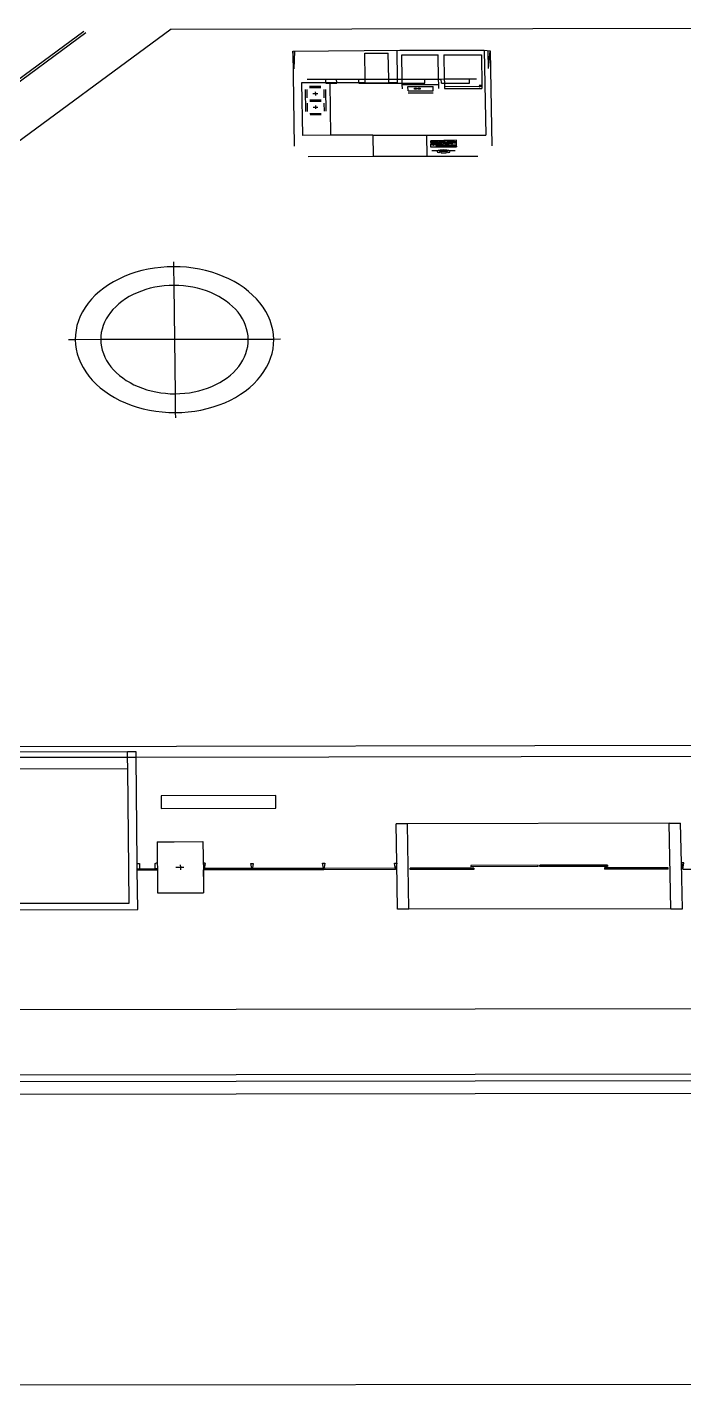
# Model space of a CAD drawing. Extents: x -83 to 83, y -28 to 43.
# Drawn here: x -50.23 to -35.57, y -25.78 to 4.58 of the extents above; entities that cross this region are included whole.
import ezdxf

# ---------------------------------------------------------------- set-up
doc = ezdxf.new("R2010")
doc.units = 0
doc.layers.get('0').update_dxf_attribs({"linetype": 'CONTINUOUS'})

msp = doc.modelspace()

# ---------------------------------------------------------------- linework, layer by layer
for p, q in [((-47.019, 4.535), (-24.24, 4.579)), ((-47.019, 4.535), (-62.475, -6.863)), ((-53.351, 1.258), (-48.964, 4.489)), ((-53.306, 1.225), (-48.919, 4.457)), ((-44.301, 4.045), (-41.909, 4.063)), ((-44.301, 4.045), (-44.271, 1.923)), ((-44.27, 3.645), (-44.301, 4.045)), ((-44.27, 3.645), (-44.257, 4.045)), ((-42.691, 3.998), (-42.166, 3.999)), ((-42.682, 3.418), (-42.691, 3.998)), ((-42.156, 3.419), (-42.166, 3.999)), ((-41.962, 3.42), (-41.972, 4.049)), ((-41.909, 4.063), (-40.027, 4.067)), ((-41.865, 3.958), (-41.051, 3.959)), ((-41.856, 3.42), (-41.865, 3.958)), ((-41.042, 3.421), (-41.051, 3.959)), ((-40.926, 3.959), (-40.088, 3.961)), ((-40.926, 3.959), (-40.916, 3.422)), ((-40.088, 3.961), (-40.076, 3.263)), ((-40.027, 4.067), (-39.895, 4.053)), ((-40.027, 4.067), (-39.986, 2.17)), ((-39.932, 3.653), (-39.939, 4.053)), ((-39.932, 3.653), (-39.895, 4.053)), ((-39.895, 4.053), (-39.856, 1.931)), ((-43.977, 3.416), (-43.565, 3.417)), ((-43.565, 3.417), (-43.321, 3.417)), ((-43.563, 3.334), (-43.565, 3.417)), ((-43.321, 3.417), (-42.822, 3.418)), ((-43.319, 3.334), (-43.321, 3.417)), ((-42.822, 3.418), (-42.682, 3.418)), ((-42.821, 3.335), (-42.822, 3.418)), ((-42.682, 3.418), (-42.156, 3.419)), ((-42.68, 3.335), (-42.682, 3.418)), ((-42.156, 3.419), (-41.962, 3.42)), ((-42.155, 3.336), (-42.156, 3.419)), ((-41.96, 3.337), (-41.962, 3.42)), ((-41.962, 3.42), (-41.856, 3.42)), ((-41.856, 3.42), (-41.353, 3.421)), ((-41.854, 3.328), (-41.856, 3.42)), ((-41.351, 3.329), (-41.353, 3.421)), ((-41.353, 3.421), (-41.042, 3.421)), ((-41.04, 3.298), (-41.042, 3.421)), ((-41.042, 3.421), (-40.983, 3.421)), ((-40.983, 3.421), (-40.916, 3.422)), ((-40.981, 3.329), (-40.983, 3.421)), ((-40.916, 3.422), (-40.353, 3.423)), ((-40.916, 3.422), (-40.915, 3.33)), ((-40.351, 3.331), (-40.353, 3.423)), ((-40.353, 3.423), (-40.198, 3.423)), ((-43.563, 3.334), (-44.102, 3.333)), ((-44.102, 3.333), (-44.085, 2.163)), ((-44.024, 3.187), (-44.017, 2.699)), ((-43.986, 3.187), (-43.984, 3.003)), ((-43.924, 3.261), (-43.672, 3.261)), ((-43.924, 3.233), (-43.672, 3.234)), ((-43.851, 3.095), (-43.796, 3.096)), ((-43.797, 3.136), (-43.796, 3.096)), ((-43.796, 3.096), (-43.741, 3.096)), ((-43.796, 3.096), (-43.796, 3.056)), ((-43.608, 3.188), (-43.606, 3.004)), ((-43.571, 3.188), (-43.564, 2.7)), ((-43.563, 3.325), (-43.563, 3.334)), ((-43.472, 3.334), (-43.563, 3.334)), ((-43.563, 3.325), (-43.472, 3.325)), ((-43.472, 3.334), (-43.472, 3.325)), ((-43.319, 3.334), (-43.472, 3.334)), ((-43.472, 3.325), (-43.455, 2.164)), ((-43.472, 3.325), (-43.319, 3.325)), ((-42.821, 3.335), (-43.319, 3.334)), ((-43.319, 3.325), (-43.319, 3.334)), ((-42.68, 3.335), (-42.821, 3.335)), ((-42.821, 3.326), (-42.821, 3.335)), ((-42.821, 3.326), (-41.854, 3.328)), ((-42.68, 3.335), (-42.155, 3.336)), ((-41.96, 3.337), (-42.155, 3.336)), ((-41.854, 3.328), (-41.351, 3.329)), ((-41.854, 3.296), (-41.854, 3.328)), ((-41.854, 3.296), (-41.04, 3.298)), ((-41.852, 3.204), (-41.854, 3.296)), ((-41.727, 3.251), (-41.165, 3.252)), ((-41.726, 3.159), (-41.727, 3.251)), ((-41.726, 3.159), (-41.164, 3.16)), ((-41.725, 3.113), (-41.163, 3.114)), ((-41.585, 3.217), (-41.54, 3.217)), ((-41.585, 3.192), (-41.585, 3.217)), ((-41.54, 3.192), (-41.585, 3.192)), ((-41.54, 3.217), (-41.54, 3.192)), ((-41.499, 3.217), (-41.454, 3.217)), ((-41.498, 3.192), (-41.499, 3.217)), ((-41.453, 3.192), (-41.498, 3.192)), ((-41.454, 3.217), (-41.453, 3.192)), ((-41.164, 3.16), (-41.165, 3.252)), ((-41.039, 3.206), (-41.04, 3.298)), ((-40.981, 3.329), (-40.915, 3.33)), ((-40.915, 3.33), (-40.351, 3.331)), ((-40.915, 3.33), (-40.913, 3.261)), ((-40.913, 3.261), (-40.913, 3.206)), ((-40.913, 3.261), (-40.112, 3.254)), ((-40.913, 3.206), (-40.075, 3.208)), ((-40.112, 3.254), (-40.14, 3.238)), ((-40.1, 3.28), (-40.138, 3.28)), ((-40.138, 3.28), (-40.112, 3.254)), ((-40.1, 3.28), (-40.112, 3.254)), ((-40.112, 3.254), (-40.076, 3.263)), ((-40.076, 3.263), (-40.1, 3.28)), ((-40.076, 3.263), (-40.075, 3.208)), ((-43.982, 2.883), (-43.979, 2.699)), ((-43.92, 2.957), (-43.668, 2.958)), ((-43.92, 2.93), (-43.668, 2.93)), ((-43.847, 2.792), (-43.792, 2.792)), ((-43.792, 2.832), (-43.792, 2.792)), ((-43.792, 2.792), (-43.737, 2.792)), ((-43.792, 2.792), (-43.791, 2.752)), ((-43.604, 2.884), (-43.601, 2.7)), ((-43.916, 2.653), (-43.664, 2.654)), ((-43.915, 2.626), (-43.663, 2.626)), ((-43.455, 2.164), (-44.085, 2.163)), ((-42.509, 2.166), (-43.455, 2.164)), ((-42.509, 2.166), (-41.311, 2.168)), ((-42.509, 2.166), (-42.502, 1.695)), ((-41.311, 2.168), (-39.986, 2.17)), ((-41.311, 2.168), (-41.303, 1.697)), ((-41.214, 2.042), (-41.221, 1.909)), ((-41.221, 1.909), (-40.64, 1.91)), ((-40.643, 2.054), (-41.214, 2.042)), ((-41.214, 2.042), (-41.17, 2.034)), ((-41.213, 1.956), (-41.214, 2.042)), ((-41.191, 2.01), (-41.214, 2.042)), ((-41.166, 2.039), (-41.214, 2.042)), ((-41.213, 1.956), (-41.192, 1.975)), ((-41.173, 1.958), (-41.213, 1.956)), ((-41.213, 1.956), (-41.156, 1.942)), ((-41.192, 1.975), (-41.191, 2.01)), ((-41.192, 1.975), (-41.165, 1.988)), ((-41.135, 1.96), (-41.192, 1.975)), ((-41.173, 1.958), (-41.192, 1.975)), ((-41.191, 2.01), (-41.17, 2.034)), ((-41.191, 2.01), (-41.136, 2.027)), ((-41.165, 1.988), (-41.191, 2.01)), ((-41.191, 2.01), (-41.156, 2)), ((-41.135, 1.96), (-41.173, 1.958)), ((-41.156, 1.942), (-41.173, 1.958)), ((-41.17, 2.034), (-41.166, 2.039)), ((-41.17, 2.034), (-41.136, 2.027)), ((-41.136, 2.027), (-41.166, 2.039)), ((-41.165, 1.988), (-41.156, 2)), ((-41.135, 1.993), (-41.165, 1.988)), ((-41.165, 1.988), (-41.135, 1.96)), ((-41.156, 2), (-41.136, 2.027)), ((-41.156, 2), (-41.135, 1.994)), ((-41.156, 1.942), (-41.135, 1.96)), ((-41.103, 1.956), (-41.156, 1.942)), ((-41.136, 2.027), (-41.104, 2.042)), ((-41.132, 1.993), (-41.136, 2.027)), ((-41.136, 2.027), (-41.135, 1.994)), ((-41.079, 2.024), (-41.136, 2.027)), ((-41.135, 1.994), (-41.135, 1.993)), ((-41.135, 1.994), (-41.132, 1.993)), ((-41.135, 1.96), (-41.132, 1.993)), ((-41.132, 1.993), (-41.135, 1.993)), ((-41.135, 1.993), (-41.135, 1.96)), ((-41.053, 2.006), (-41.132, 1.993)), ((-41.132, 1.993), (-41.103, 1.956)), ((-41.081, 1.973), (-41.132, 1.993)), ((-41.104, 2.042), (-41.029, 2.042)), ((-41.079, 2.024), (-41.104, 2.042)), ((-41.103, 1.956), (-41.081, 1.973)), ((-41.103, 1.956), (-41.027, 1.956)), ((-41.103, 1.956), (-41.102, 1.93)), ((-41.027, 1.933), (-41.102, 1.93)), ((-41.102, 1.93), (-41.027, 1.93)), ((-41.05, 1.826), (-41.084, 1.815)), ((-41.081, 1.973), (-41.053, 2.006)), ((-41.042, 1.985), (-41.081, 1.973)), ((-41.027, 1.956), (-41.081, 1.973)), ((-41.029, 2.042), (-41.079, 2.024)), ((-41.079, 2.024), (-41.053, 2.006)), ((-41.033, 1.988), (-41.053, 2.006)), ((-41.042, 1.985), (-41.053, 2.006)), ((-41.011, 1.832), (-41.05, 1.826)), ((-41.033, 1.988), (-41.042, 1.985)), ((-41.027, 1.956), (-41.042, 1.985)), ((-40.951, 2.026), (-41.033, 1.988)), ((-41.014, 2.008), (-41.033, 1.988)), ((-40.969, 2.004), (-41.033, 1.988)), ((-41.033, 1.988), (-41.027, 1.956)), ((-41.014, 2.008), (-41.029, 2.042)), ((-41.029, 2.042), (-40.951, 2.026)), ((-41.029, 2.042), (-40.984, 2.037)), ((-41.027, 1.956), (-40.99, 1.974)), ((-41.027, 1.933), (-41.027, 1.956)), ((-40.939, 1.937), (-41.027, 1.956)), ((-40.939, 1.937), (-41.027, 1.933)), ((-41.027, 1.93), (-41.027, 1.933)), ((-41.027, 1.93), (-40.908, 1.93)), ((-40.951, 2.026), (-41.014, 2.008)), ((-40.966, 1.835), (-41.011, 1.832)), ((-40.99, 1.974), (-40.969, 2.004)), ((-40.99, 1.974), (-40.943, 1.973)), ((-40.951, 2.026), (-40.984, 2.037)), ((-40.933, 2.007), (-40.969, 2.004)), ((-40.934, 1.836), (-40.966, 1.835)), ((-40.951, 2.026), (-40.921, 2.038)), ((-40.925, 2.028), (-40.951, 2.026)), ((-40.951, 2.026), (-40.933, 2.007)), ((-40.943, 1.973), (-40.933, 2.007)), ((-40.943, 1.973), (-40.9, 2.007)), ((-40.654, 1.949), (-40.939, 1.937)), ((-40.908, 1.93), (-40.939, 1.937)), ((-40.901, 1.835), (-40.934, 1.836)), ((-40.933, 2.007), (-40.925, 2.028)), ((-40.933, 2.007), (-40.9, 2.007)), ((-40.925, 2.028), (-40.921, 2.038)), ((-40.914, 2.028), (-40.925, 2.028)), ((-40.914, 2.028), (-40.921, 2.038)), ((-40.834, 2.032), (-40.921, 2.038)), ((-40.834, 2.032), (-40.914, 2.028)), ((-40.9, 2.007), (-40.914, 2.028)), ((-40.911, 1.975), (-40.9, 2.007)), ((-40.911, 1.975), (-40.867, 1.973)), ((-40.908, 1.93), (-40.798, 1.93)), ((-40.856, 1.832), (-40.901, 1.835)), ((-40.9, 2.007), (-40.859, 2.007)), ((-40.867, 1.973), (-40.859, 2.007)), ((-40.867, 1.973), (-40.841, 1.987)), ((-40.867, 1.973), (-40.842, 1.959)), ((-40.859, 2.007), (-40.832, 2.021)), ((-40.841, 1.987), (-40.859, 2.007)), ((-40.859, 2.007), (-40.836, 2.007)), ((-40.859, 2.007), (-40.839, 1.994)), ((-40.817, 1.827), (-40.856, 1.832)), ((-40.842, 1.959), (-40.841, 1.987)), ((-40.842, 1.959), (-40.81, 1.975)), ((-40.841, 1.987), (-40.839, 1.994)), ((-40.834, 1.991), (-40.841, 1.987)), ((-40.81, 1.975), (-40.841, 1.987)), ((-40.839, 1.994), (-40.836, 2.007)), ((-40.839, 1.994), (-40.834, 1.991)), ((-40.836, 2.007), (-40.832, 2.021)), ((-40.836, 2.007), (-40.801, 2.008)), ((-40.718, 2.037), (-40.834, 2.032)), ((-40.748, 2.026), (-40.834, 2.032)), ((-40.801, 2.008), (-40.834, 1.991)), ((-40.834, 1.991), (-40.81, 1.975)), ((-40.801, 2.008), (-40.832, 2.021)), ((-40.783, 1.816), (-40.817, 1.827)), ((-40.81, 1.975), (-40.801, 2.008)), ((-40.77, 1.992), (-40.81, 1.975)), ((-40.801, 2.008), (-40.748, 2.026)), ((-40.801, 2.008), (-40.77, 1.992)), ((-40.798, 1.93), (-40.698, 1.931)), ((-40.737, 2.003), (-40.77, 1.992)), ((-40.77, 1.992), (-40.741, 1.974)), ((-40.748, 2.026), (-40.718, 2.037)), ((-40.737, 2.003), (-40.748, 2.026)), ((-40.705, 2.008), (-40.748, 2.026)), ((-40.741, 1.974), (-40.705, 2.008)), ((-40.741, 1.974), (-40.737, 2.003)), ((-40.737, 2.003), (-40.705, 2.008)), ((-40.705, 2.008), (-40.718, 2.037)), ((-40.718, 2.037), (-40.659, 2.026)), ((-40.703, 2.009), (-40.718, 2.037)), ((-40.703, 2.009), (-40.705, 2.008)), ((-40.691, 1.987), (-40.705, 2.008)), ((-40.705, 2.008), (-40.702, 2.007)), ((-40.659, 2.026), (-40.703, 2.009)), ((-40.702, 2.007), (-40.703, 2.009)), ((-40.691, 1.987), (-40.702, 2.007)), ((-40.702, 2.007), (-40.658, 1.992)), ((-40.698, 1.931), (-40.654, 1.949)), ((-40.64, 1.91), (-40.698, 1.931)), ((-40.658, 1.992), (-40.691, 1.987)), ((-40.659, 2.026), (-40.658, 1.992)), ((-40.654, 1.949), (-40.64, 1.91)), ((-40.64, 1.91), (-40.643, 2.054)), ((-43.953, 1.693), (-42.502, 1.695)), ((-42.502, 1.695), (-41.303, 1.697)), ((-41.303, 1.697), (-40.167, 1.699)), ((-41.084, 1.815), (-41.197, 1.815)), ((-40.783, 1.816), (-41.084, 1.815)), ((-41.084, 1.815), (-41.071, 1.789)), ((-41.071, 1.789), (-41.035, 1.781)), ((-41.035, 1.781), (-40.999, 1.799)), ((-40.861, 1.799), (-40.999, 1.799)), ((-40.999, 1.799), (-40.987, 1.776)), ((-40.987, 1.776), (-40.951, 1.774)), ((-40.951, 1.774), (-40.914, 1.774)), ((-40.914, 1.774), (-40.878, 1.776)), ((-40.878, 1.776), (-40.861, 1.799)), ((-40.861, 1.799), (-40.831, 1.781)), ((-40.831, 1.781), (-40.795, 1.789)), ((-40.795, 1.789), (-40.783, 1.816)), ((-40.675, 1.816), (-40.783, 1.816)), ((-47.805, -0.895), (-47.937, -0.939)), ((-47.67, -0.858), (-47.805, -0.895)), ((-47.532, -0.827), (-47.67, -0.858)), ((-47.391, -0.802), (-47.532, -0.827)), ((-47.249, -0.785), (-47.391, -0.802)), ((-47.104, -0.774), (-47.249, -0.785)), ((-46.96, -0.77), (-47.104, -0.774)), ((-46.961, -0.663), (-46.96, -0.77)), ((-46.815, -0.773), (-46.96, -0.77)), ((-46.96, -0.77), (-46.96, -0.77)), ((-46.96, -0.77), (-46.955, -1.188)), ((-46.671, -0.784), (-46.815, -0.773)), ((-46.528, -0.801), (-46.671, -0.784)), ((-46.386, -0.825), (-46.528, -0.801)), ((-46.247, -0.855), (-46.386, -0.825)), ((-46.111, -0.892), (-46.247, -0.855)), ((-45.979, -0.936), (-46.111, -0.892)), ((-48.415, -1.176), (-48.52, -1.249)), ((-48.304, -1.108), (-48.415, -1.176)), ((-48.187, -1.046), (-48.304, -1.108)), ((-48.064, -0.99), (-48.187, -1.046)), ((-47.937, -0.939), (-48.064, -0.99)), ((-47.276, -1.212), (-47.38, -1.23)), ((-47.17, -1.199), (-47.276, -1.212)), ((-47.063, -1.191), (-47.17, -1.199)), ((-46.955, -1.188), (-47.063, -1.191)), ((-46.848, -1.19), (-46.955, -1.188)), ((-46.955, -1.188), (-46.955, -1.188)), ((-46.955, -1.188), (-46.942, -2.396)), ((-46.74, -1.198), (-46.848, -1.19)), ((-46.634, -1.211), (-46.74, -1.198)), ((-46.529, -1.228), (-46.634, -1.211)), ((-45.851, -0.986), (-45.979, -0.936)), ((-45.727, -1.042), (-45.851, -0.986)), ((-45.608, -1.103), (-45.727, -1.042)), ((-45.495, -1.171), (-45.608, -1.103)), ((-45.389, -1.243), (-45.495, -1.171)), ((-48.793, -1.496), (-48.869, -1.586)), ((-48.71, -1.409), (-48.793, -1.496)), ((-48.618, -1.327), (-48.71, -1.409)), ((-48.52, -1.249), (-48.618, -1.327)), ((-48.037, -1.489), (-48.115, -1.544)), ((-47.954, -1.439), (-48.037, -1.489)), ((-47.867, -1.393), (-47.954, -1.439)), ((-47.776, -1.351), (-47.867, -1.393)), ((-47.681, -1.314), (-47.776, -1.351)), ((-47.584, -1.281), (-47.681, -1.314)), ((-47.483, -1.253), (-47.584, -1.281)), ((-47.38, -1.23), (-47.483, -1.253)), ((-46.426, -1.251), (-46.529, -1.228)), ((-46.325, -1.279), (-46.426, -1.251)), ((-46.226, -1.311), (-46.325, -1.279)), ((-46.131, -1.348), (-46.226, -1.311)), ((-46.039, -1.39), (-46.131, -1.348)), ((-45.951, -1.436), (-46.039, -1.39)), ((-45.867, -1.486), (-45.951, -1.436)), ((-45.788, -1.54), (-45.867, -1.486)), ((-45.289, -1.321), (-45.389, -1.243)), ((-45.196, -1.403), (-45.289, -1.321)), ((-45.11, -1.489), (-45.196, -1.403)), ((-45.032, -1.579), (-45.11, -1.489)), ((-48.995, -1.777), (-49.046, -1.877)), ((-48.936, -1.68), (-48.995, -1.777)), ((-48.869, -1.586), (-48.936, -1.68)), ((-48.374, -1.794), (-48.424, -1.864)), ((-48.317, -1.727), (-48.374, -1.794)), ((-48.255, -1.663), (-48.317, -1.727)), ((-48.188, -1.601), (-48.255, -1.663)), ((-48.115, -1.544), (-48.188, -1.601)), ((-45.713, -1.597), (-45.788, -1.54)), ((-45.644, -1.658), (-45.713, -1.597)), ((-45.581, -1.722), (-45.644, -1.658)), ((-45.523, -1.789), (-45.581, -1.722)), ((-45.471, -1.859), (-45.523, -1.789)), ((-44.963, -1.673), (-45.032, -1.579)), ((-44.902, -1.77), (-44.963, -1.673)), ((-44.849, -1.869), (-44.902, -1.77)), ((-49.119, -2.083), (-49.141, -2.188)), ((-49.087, -1.979), (-49.119, -2.083)), ((-49.046, -1.877), (-49.087, -1.979)), ((-48.535, -2.086), (-48.559, -2.163)), ((-48.505, -2.01), (-48.535, -2.086)), ((-48.468, -1.936), (-48.505, -2.01)), ((-48.424, -1.864), (-48.468, -1.936)), ((-45.426, -1.931), (-45.471, -1.859)), ((-45.387, -2.005), (-45.426, -1.931)), ((-45.355, -2.081), (-45.387, -2.005)), ((-45.33, -2.158), (-45.355, -2.081)), ((-44.806, -1.971), (-44.849, -1.869)), ((-44.772, -2.075), (-44.806, -1.971)), ((-44.747, -2.18), (-44.772, -2.075)), ((-49.159, -2.4), (-49.312, -2.401)), ((-49.155, -2.294), (-49.159, -2.4)), ((-48.589, -2.399), (-49.159, -2.4)), ((-49.159, -2.4), (-49.153, -2.507)), ((-49.141, -2.188), (-49.155, -2.294)), ((-48.586, -2.32), (-48.589, -2.399)), ((-46.942, -2.396), (-48.589, -2.399)), ((-48.589, -2.399), (-48.584, -2.478)), ((-48.576, -2.241), (-48.586, -2.32)), ((-48.559, -2.163), (-48.576, -2.241)), ((-45.295, -2.394), (-46.942, -2.396)), ((-46.942, -2.396), (-46.928, -3.608)), ((-45.311, -2.236), (-45.33, -2.158)), ((-45.299, -2.314), (-45.311, -2.236)), ((-45.295, -2.394), (-45.299, -2.314)), ((-45.297, -2.473), (-45.295, -2.394)), ((-44.725, -2.393), (-45.295, -2.394)), ((-44.731, -2.286), (-44.747, -2.18)), ((-44.725, -2.393), (-44.731, -2.286)), ((-44.728, -2.499), (-44.725, -2.393)), ((-44.571, -2.392), (-44.725, -2.393)), ((-49.153, -2.507), (-49.138, -2.613)), ((-49.138, -2.613), (-49.113, -2.718)), ((-49.113, -2.718), (-49.079, -2.822)), ((-48.584, -2.478), (-48.573, -2.557)), ((-48.573, -2.557), (-48.555, -2.635)), ((-48.555, -2.635), (-48.529, -2.712)), ((-48.529, -2.712), (-48.497, -2.788)), ((-45.377, -2.783), (-45.347, -2.707)), ((-45.347, -2.707), (-45.324, -2.63)), ((-45.324, -2.63), (-45.307, -2.552)), ((-45.307, -2.552), (-45.297, -2.473)), ((-44.795, -2.814), (-44.763, -2.711)), ((-44.763, -2.711), (-44.741, -2.605)), ((-44.741, -2.605), (-44.728, -2.499)), ((-49.079, -2.822), (-49.036, -2.924)), ((-49.036, -2.924), (-48.984, -3.024)), ((-48.984, -3.024), (-48.923, -3.121)), ((-48.497, -2.788), (-48.459, -2.862)), ((-48.459, -2.862), (-48.414, -2.934)), ((-48.414, -2.934), (-48.362, -3.004)), ((-48.362, -3.004), (-48.304, -3.072)), ((-45.564, -3.067), (-45.508, -2.999)), ((-45.508, -2.999), (-45.458, -2.929)), ((-45.458, -2.929), (-45.414, -2.857)), ((-45.414, -2.857), (-45.377, -2.783)), ((-44.944, -3.114), (-44.885, -3.017)), ((-44.885, -3.017), (-44.836, -2.917)), ((-44.836, -2.917), (-44.795, -2.814)), ((-48.923, -3.121), (-48.854, -3.215)), ((-48.854, -3.215), (-48.777, -3.305)), ((-48.777, -3.305), (-48.691, -3.392)), ((-48.304, -3.072), (-48.241, -3.136)), ((-48.241, -3.136), (-48.172, -3.197)), ((-48.172, -3.197), (-48.098, -3.255)), ((-48.098, -3.255), (-48.018, -3.309)), ((-48.018, -3.309), (-47.935, -3.359)), ((-45.928, -3.356), (-45.845, -3.305)), ((-45.845, -3.305), (-45.767, -3.251)), ((-45.767, -3.251), (-45.694, -3.193)), ((-45.694, -3.193), (-45.626, -3.131)), ((-45.626, -3.131), (-45.564, -3.067)), ((-45.17, -3.386), (-45.087, -3.299)), ((-45.087, -3.299), (-45.011, -3.208)), ((-45.011, -3.208), (-44.944, -3.114)), ((-48.691, -3.392), (-48.598, -3.474)), ((-48.598, -3.474), (-48.498, -3.552)), ((-48.498, -3.552), (-48.392, -3.625)), ((-48.392, -3.625), (-48.279, -3.693)), ((-47.935, -3.359), (-47.846, -3.405)), ((-47.846, -3.405), (-47.754, -3.447)), ((-47.754, -3.447), (-47.659, -3.484)), ((-47.659, -3.484), (-47.56, -3.517)), ((-47.56, -3.517), (-47.459, -3.544)), ((-47.459, -3.544), (-47.356, -3.567)), ((-47.356, -3.567), (-47.25, -3.585)), ((-47.25, -3.585), (-47.144, -3.598)), ((-47.144, -3.598), (-47.036, -3.606)), ((-47.036, -3.606), (-46.928, -3.608)), ((-46.928, -3.608), (-46.821, -3.605)), ((-46.928, -3.608), (-46.928, -3.608)), ((-46.928, -3.608), (-46.924, -4.028)), ((-46.821, -3.605), (-46.713, -3.597)), ((-46.713, -3.597), (-46.607, -3.584)), ((-46.607, -3.584), (-46.502, -3.566)), ((-46.502, -3.566), (-46.399, -3.543)), ((-46.399, -3.543), (-46.298, -3.515)), ((-46.298, -3.515), (-46.201, -3.482)), ((-46.201, -3.482), (-46.106, -3.444)), ((-46.106, -3.444), (-46.015, -3.402)), ((-46.015, -3.402), (-45.928, -3.356)), ((-45.576, -3.688), (-45.465, -3.62)), ((-45.465, -3.62), (-45.36, -3.547)), ((-45.36, -3.547), (-45.261, -3.469)), ((-45.261, -3.469), (-45.17, -3.386)), ((-48.279, -3.693), (-48.16, -3.755)), ((-48.16, -3.755), (-48.036, -3.811)), ((-48.036, -3.811), (-47.907, -3.861)), ((-47.907, -3.861), (-47.775, -3.905)), ((-47.775, -3.905), (-47.638, -3.942)), ((-47.638, -3.942), (-47.499, -3.973)), ((-46.35, -3.971), (-46.211, -3.94)), ((-46.211, -3.94), (-46.075, -3.902)), ((-46.075, -3.902), (-45.944, -3.858)), ((-45.944, -3.858), (-45.816, -3.807)), ((-45.816, -3.807), (-45.693, -3.751)), ((-45.693, -3.751), (-45.576, -3.688)), ((-47.499, -3.973), (-47.357, -3.997)), ((-47.357, -3.997), (-47.214, -4.014)), ((-47.214, -4.014), (-47.069, -4.025)), ((-47.069, -4.025), (-46.924, -4.028)), ((-46.924, -4.028), (-46.778, -4.024)), ((-46.924, -4.028), (-46.924, -4.028)), ((-46.924, -4.028), (-46.922, -4.147)), ((-46.778, -4.024), (-46.634, -4.013)), ((-46.634, -4.013), (-46.491, -3.996)), ((-46.491, -3.996), (-46.35, -3.971)), ((17.313, -11.384), (-62.497, -11.509)), ((-47.99, -11.605), (-50.573, -11.609)), ((-50.572, -11.727), (-47.989, -11.723)), ((-47.799, -11.604), (-47.99, -11.605)), ((-47.989, -11.723), (-47.99, -11.605)), ((-47.987, -11.984), (-47.989, -11.723)), ((-47.989, -11.723), (-47.797, -11.723)), ((-47.797, -11.723), (-47.799, -11.604)), ((-47.797, -11.723), (-29.889, -11.695)), ((-47.773, -14.1), (-47.797, -11.723)), ((-47.987, -11.984), (-50.57, -11.988)), ((-47.957, -14.982), (-47.987, -11.984)), ((-44.682, -12.581), (-47.241, -12.585)), ((-47.241, -12.585), (-47.238, -12.87)), ((-44.678, -12.866), (-44.682, -12.581)), ((-47.238, -12.87), (-44.678, -12.866)), ((-41.737, -13.21), (-41.993, -13.21)), ((-41.979, -14.091), (-41.993, -13.21)), ((-35.896, -13.201), (-41.737, -13.21)), ((-41.706, -15.116), (-41.737, -13.21)), ((-35.896, -13.201), (-35.639, -13.2)), ((-35.854, -15.107), (-35.896, -13.201)), ((-35.62, -14.081), (-35.639, -13.2)), ((-47.33, -13.611), (-46.946, -13.611)), ((-47.33, -13.611), (-47.325, -14.075)), ((-46.946, -13.611), (-46.305, -13.61)), ((-46.305, -13.61), (-46.297, -14.3)), ((-47.328, -13.789), (-47.325, -14.075)), ((-46.303, -13.788), (-46.3, -14.074)), ((-47.773, -14.1), (-47.722, -14.1)), ((-47.772, -14.214), (-47.773, -14.1)), ((-47.772, -14.214), (-47.721, -14.214)), ((-47.772, -14.243), (-47.772, -14.214)), ((-47.772, -14.243), (-47.323, -14.242)), ((-47.763, -15.125), (-47.772, -14.243)), ((-47.722, -14.1), (-47.721, -14.214)), ((-47.721, -14.214), (-47.375, -14.213)), ((-47.376, -14.099), (-47.325, -14.075)), ((-47.375, -14.213), (-47.376, -14.099)), ((-47.375, -14.213), (-47.324, -14.213)), ((-47.325, -14.075), (-47.324, -14.213)), ((-47.325, -14.075), (-47.324, -14.213)), ((-47.324, -14.213), (-47.323, -14.242)), ((-47.324, -14.213), (-47.324, -14.213)), ((-47.323, -14.242), (-47.32, -14.552)), ((-47.323, -14.242), (-47.323, -14.242)), ((-47.323, -14.242), (-47.318, -14.755)), ((-46.915, -14.182), (-46.811, -14.182)), ((-46.812, -14.127), (-46.811, -14.182)), ((-46.811, -14.182), (-46.73, -14.182)), ((-46.811, -14.182), (-46.811, -14.241)), ((-46.248, -14.097), (-46.3, -14.074)), ((-46.3, -14.074), (-46.272, -14.212)), ((-45.208, -14.239), (-46.298, -14.24)), ((-46.298, -14.24), (-46.294, -14.55)), ((-46.272, -14.212), (-46.248, -14.097)), ((-45.234, -14.21), (-46.272, -14.212)), ((-45.208, -14.239), (-45.235, -14.096)), ((-45.235, -14.096), (-45.184, -14.096)), ((-45.184, -14.096), (-45.208, -14.239)), ((-43.605, -14.236), (-45.208, -14.239)), ((-43.631, -14.208), (-45.183, -14.21)), ((-43.605, -14.236), (-43.633, -14.093)), ((-43.633, -14.093), (-43.582, -14.093)), ((-43.582, -14.093), (-43.605, -14.236)), ((-42.003, -14.234), (-43.605, -14.236)), ((-42.029, -14.205), (-43.58, -14.208)), ((-42.003, -14.234), (-42.031, -14.091)), ((-42.031, -14.091), (-41.979, -14.091)), ((-41.979, -14.091), (-42.003, -14.234)), ((-41.963, -15.116), (-41.979, -14.091)), ((-40.259, -14.203), (-41.676, -14.205)), ((-41.676, -14.233), (-41.676, -14.205)), ((-40.259, -14.231), (-41.676, -14.233)), ((-38.818, -14.139), (-40.325, -14.141)), ((-40.325, -14.141), (-40.324, -14.169)), ((-38.817, -14.167), (-40.324, -14.169)), ((-40.259, -14.203), (-40.259, -14.231)), ((-38.817, -14.167), (-38.818, -14.139)), ((-37.273, -14.136), (-38.78, -14.138)), ((-38.779, -14.167), (-38.78, -14.138)), ((-37.272, -14.165), (-38.779, -14.167)), ((-35.919, -14.196), (-37.336, -14.198)), ((-37.336, -14.198), (-37.335, -14.227)), ((-35.918, -14.225), (-37.335, -14.227)), ((-37.273, -14.136), (-37.272, -14.165)), ((-35.918, -14.225), (-35.919, -14.196)), ((-35.597, -15.107), (-35.62, -14.081)), ((-35.568, -14.081), (-35.62, -14.081)), ((-35.62, -14.081), (-35.591, -14.224)), ((-35.591, -14.224), (-35.568, -14.081)), ((-35.591, -14.224), (-33.988, -14.222)), ((-46.297, -14.3), (-46.292, -14.753)), ((-47.318, -14.755), (-46.677, -14.754)), ((-46.677, -14.754), (-46.292, -14.753)), ((-61.872, -15.146), (-47.763, -15.125)), ((-50.548, -14.986), (-47.957, -14.982)), ((-41.706, -15.116), (-41.963, -15.116)), ((-35.854, -15.107), (-41.706, -15.116)), ((-35.854, -15.107), (-35.597, -15.107)), ((-83.229, -17.406), (-23.49, -17.32)), ((-83.229, -18.865), (-24.533, -18.782)), ((-83.229, -19.009), (-26.258, -18.929)), ((-83.229, -19.297), (-26.249, -19.218)), ((-83.229, -25.785), (-26.045, -25.713))]:
    msp.add_line(p, q)

doc.saveas('drawing.dxf')
